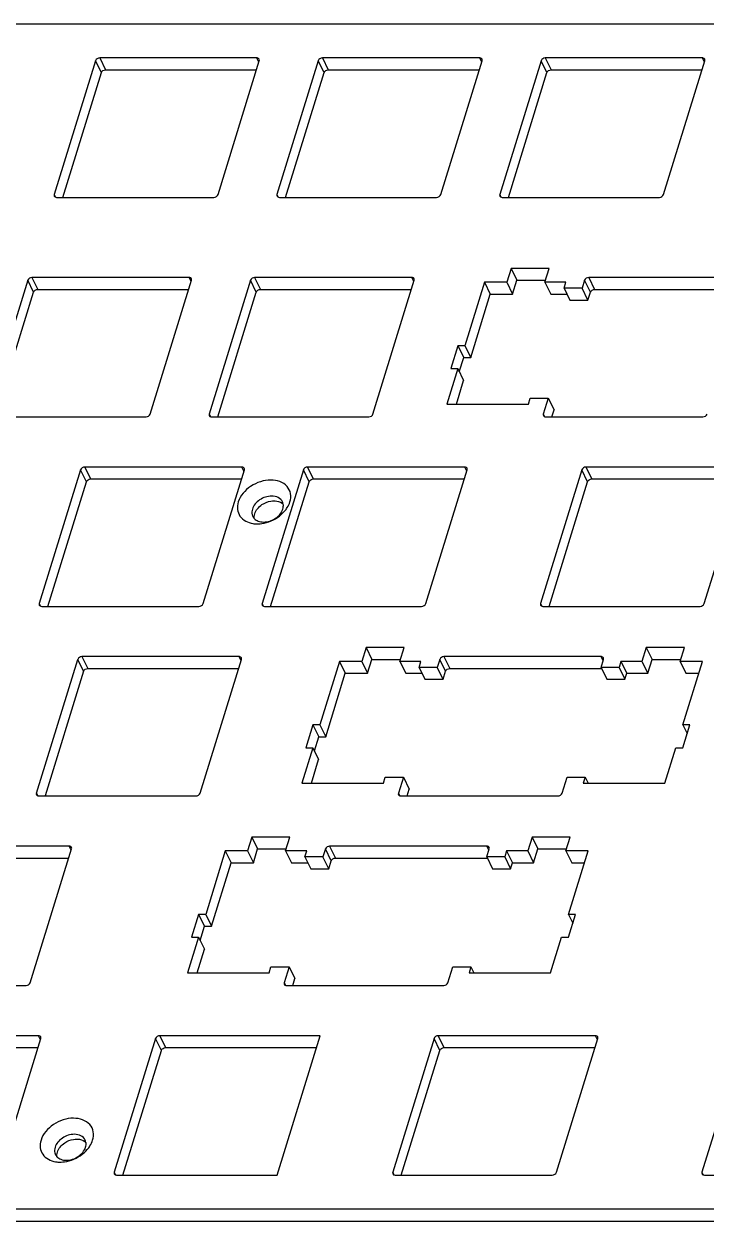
# Model space of a CAD drawing. Header units: millimetres. Extents: x 1786 to 2809, y 1192 to 1909.
# Drawn here: x 2569.2 to 2622.8, y 1702.9 to 1796.9 of the extents above; entities that cross this region are included whole.
import ezdxf

# ---------------------------------------------------------------- set-up
doc = ezdxf.new("R2010")
doc.units = ezdxf.units.MM
doc.header["$LTSCALE"] = 32.67
doc.layers.get('0').update_dxf_attribs({"linetype": 'CONTINUOUS'})

msp = doc.modelspace()

# ---------------------------------------------------------------- linework, layer by layer
at = {"color": 7, "linetype": 'Continuous'}
for p, q in [((2382.47634, 1796.87515), (2698.95381, 1796.87515)), ((2574.83184, 1793.98468), (2571.58573, 1783.48026)), ((2575.2894, 1793.05226), (2574.83184, 1793.98468)), ((2587.50894, 1794.20401), (2575.15751, 1794.20401)), ((2575.15751, 1794.20401), (2575.61508, 1793.2716)), ((2584.45295, 1783.48026), (2587.69906, 1793.98468)), ((2587.66719, 1793.88154), (2587.50894, 1794.20401)), ((2592.332, 1793.98468), (2589.08589, 1783.48026)), ((2592.78956, 1793.05226), (2592.332, 1793.98468)), ((2605.0091, 1794.20401), (2592.65767, 1794.20401)), ((2592.65767, 1794.20401), (2593.11524, 1793.2716)), ((2601.95311, 1783.48026), (2605.19922, 1793.98468)), ((2605.16735, 1793.88154), (2605.0091, 1794.20401)), ((2609.83216, 1793.98468), (2606.58605, 1783.48026)), ((2610.28972, 1793.05226), (2609.83216, 1793.98468)), ((2622.50926, 1794.20401), (2610.15783, 1794.20401)), ((2610.15783, 1794.20401), (2610.6154, 1793.2716)), ((2619.45327, 1783.48026), (2622.69938, 1793.98468)), ((2622.66751, 1793.88154), (2622.50926, 1794.20401)), ((2572.26365, 1783.26093), (2575.2894, 1793.05226)), ((2575.61508, 1793.2716), (2587.4787, 1793.2716)), ((2589.76381, 1783.26093), (2592.78956, 1793.05226)), ((2593.11524, 1793.2716), (2604.97886, 1793.2716)), ((2607.26397, 1783.26093), (2610.28972, 1793.05226)), ((2610.6154, 1793.2716), (2622.47902, 1793.2716)), ((2571.58573, 1783.48026), (2571.68118, 1783.28576)), ((2571.77585, 1783.26093), (2584.12728, 1783.26093)), ((2589.08589, 1783.48026), (2589.18134, 1783.28576)), ((2589.27601, 1783.26093), (2601.62744, 1783.26093)), ((2606.58605, 1783.48026), (2606.6815, 1783.28576)), ((2606.77617, 1783.26093), (2619.12759, 1783.26093)), ((2607.47544, 1777.68494), (2607.13655, 1776.58828)), ((2610.46889, 1777.68494), (2607.47544, 1777.68494)), ((2607.47544, 1777.68494), (2607.93301, 1776.75252)), ((2610.13, 1776.58828), (2610.46889, 1777.68494)), ((2569.50557, 1776.74886), (2566.25946, 1766.24445)), ((2569.96313, 1775.81645), (2569.50557, 1776.74886)), ((2582.18267, 1776.96819), (2569.83124, 1776.96819)), ((2569.83124, 1776.96819), (2570.28881, 1776.03578)), ((2579.12668, 1766.24445), (2582.37279, 1776.74886)), ((2582.34092, 1776.64572), (2582.18267, 1776.96819)), ((2587.00573, 1776.74886), (2583.75962, 1766.24445)), ((2587.46329, 1775.81645), (2587.00573, 1776.74886)), ((2599.68283, 1776.96819), (2587.3314, 1776.96819)), ((2587.3314, 1776.96819), (2587.78897, 1776.03578)), ((2596.62684, 1766.24445), (2599.87295, 1776.74886)), ((2599.84108, 1776.64572), (2599.68283, 1776.96819)), ((2605.38653, 1776.58828), (2603.84941, 1771.61415)), ((2607.13655, 1776.58828), (2605.38653, 1776.58828)), ((2605.38653, 1776.58828), (2605.8441, 1775.65586)), ((2607.13655, 1776.58828), (2607.59411, 1775.65586)), ((2607.59411, 1775.65586), (2607.93301, 1776.75252)), ((2607.93301, 1776.75252), (2610.13, 1776.75252)), ((2611.78791, 1776.58828), (2610.13, 1776.58828)), ((2610.13, 1776.58828), (2610.58756, 1775.65586)), ((2611.64267, 1776.11828), (2611.78791, 1776.58828)), ((2613.25597, 1776.74886), (2613.0611, 1776.11828)), ((2613.71353, 1775.81645), (2613.25597, 1776.74886)), ((2625.93307, 1776.96819), (2613.58164, 1776.96819)), ((2613.58164, 1776.96819), (2614.0392, 1776.03578)), ((2566.93738, 1766.02512), (2569.96313, 1775.81645)), ((2570.28881, 1776.03578), (2582.15243, 1776.03578)), ((2584.43754, 1766.02512), (2587.46329, 1775.81645)), ((2587.78897, 1776.03578), (2599.65259, 1776.03578)), ((2604.30698, 1770.68174), (2605.8441, 1775.65586)), ((2605.8441, 1775.65586), (2607.59411, 1775.65586)), ((2610.58756, 1775.65586), (2611.86959, 1775.65586)), ((2613.0611, 1776.11828), (2611.64267, 1776.11828)), ((2611.64267, 1776.11828), (2612.10023, 1775.18587)), ((2613.51867, 1775.18587), (2613.0611, 1776.11828)), ((2613.51867, 1775.18587), (2613.71353, 1775.81645)), ((2614.0392, 1776.03578), (2625.92832, 1776.03578)), ((2612.10023, 1775.18587), (2613.51867, 1775.18587)), ((2603.29678, 1771.61415), (2602.74002, 1769.8125)), ((2603.84941, 1771.61415), (2603.29678, 1771.61415)), ((2603.29678, 1771.61415), (2603.75434, 1770.68174)), ((2603.84941, 1771.61415), (2604.30698, 1770.68174)), ((2603.41113, 1769.5711), (2603.75434, 1770.68174)), ((2603.75434, 1770.68174), (2604.30698, 1770.68174)), ((2603.29266, 1769.8125), (2602.43333, 1767.03169)), ((2602.74002, 1769.8125), (2603.29266, 1769.8125)), ((2603.29266, 1769.8125), (2603.75022, 1768.88009)), ((2603.17903, 1767.03169), (2603.75022, 1768.88009)), ((2608.8347, 1767.03169), (2608.97994, 1767.50169)), ((2608.97994, 1767.50169), (2610.39837, 1767.50169)), ((2610.39837, 1767.50169), (2610.00986, 1766.24445)), ((2610.39837, 1767.50169), (2610.85594, 1766.56927)), ((2583.75962, 1766.24445), (2583.85507, 1766.04994)), ((2602.43333, 1767.03169), (2608.8347, 1767.03169)), ((2610.00986, 1766.24445), (2610.10531, 1766.04994)), ((2610.68778, 1766.02512), (2610.85594, 1766.56927)), ((2566.44958, 1766.02512), (2578.80101, 1766.02512)), ((2583.94974, 1766.02512), (2596.30116, 1766.02512)), ((2610.19998, 1766.02512), (2622.5514, 1766.02512)), ((2573.65639, 1761.86565), (2570.41028, 1751.36124)), ((2574.11395, 1760.93324), (2573.65639, 1761.86565)), ((2586.33349, 1762.08498), (2573.98206, 1762.08498)), ((2573.98206, 1762.08498), (2574.43963, 1761.15257)), ((2583.2775, 1751.36124), (2586.52361, 1761.86565)), ((2586.49174, 1761.76251), (2586.33349, 1762.08498)), ((2591.15655, 1761.86565), (2587.91044, 1751.36124)), ((2591.61411, 1760.93324), (2591.15655, 1761.86565)), ((2603.83365, 1762.08498), (2591.48222, 1762.08498)), ((2591.48222, 1762.08498), (2591.93979, 1761.15257)), ((2600.77766, 1751.36124), (2604.02377, 1761.86565)), ((2603.9919, 1761.76251), (2603.83365, 1762.08498)), ((2613.03175, 1761.86565), (2609.78564, 1751.36124)), ((2613.48931, 1760.93324), (2613.03175, 1761.86565)), ((2625.70885, 1762.08498), (2613.35742, 1762.08498)), ((2613.35742, 1762.08498), (2613.81498, 1761.15257)), ((2622.65286, 1751.36124), (2625.89897, 1761.86565)), ((2571.0882, 1751.1419), (2574.11395, 1760.93324)), ((2574.43963, 1761.15257), (2586.30325, 1761.15257)), ((2588.58836, 1751.1419), (2591.61411, 1760.93324)), ((2591.93979, 1761.15257), (2603.80341, 1761.15257)), ((2610.46356, 1751.1419), (2613.48931, 1760.93324)), ((2613.81498, 1761.15257), (2625.67861, 1761.15257)), ((2570.41028, 1751.36124), (2570.50573, 1751.16673)), ((2570.6004, 1751.1419), (2582.95183, 1751.1419)), ((2587.91044, 1751.36124), (2588.00589, 1751.16673)), ((2588.10056, 1751.1419), (2600.45198, 1751.1419)), ((2609.78564, 1751.36124), (2609.88109, 1751.16673)), ((2609.97575, 1751.1419), (2622.32718, 1751.1419)), ((2596.0848, 1747.91851), (2595.74591, 1746.82186)), ((2599.07825, 1747.91851), (2596.0848, 1747.91851)), ((2596.0848, 1747.91851), (2596.54236, 1746.9861)), ((2598.73935, 1746.82186), (2599.07825, 1747.91851)), ((2618.09816, 1747.91851), (2617.75926, 1746.82186)), ((2621.0916, 1747.91851), (2618.09816, 1747.91851)), ((2618.09816, 1747.91851), (2618.55572, 1746.9861)), ((2620.75271, 1746.82186), (2621.0916, 1747.91851)), ((2570.18606, 1736.47803), (2573.43217, 1746.98244)), ((2573.88973, 1746.05002), (2573.43217, 1746.98244)), ((2586.10927, 1747.20177), (2573.75784, 1747.20177)), ((2573.75784, 1747.20177), (2574.21541, 1746.26936)), ((2583.05328, 1736.47803), (2586.29939, 1746.98244)), ((2586.26752, 1746.8793), (2586.10927, 1747.20177)), ((2593.99589, 1746.82186), (2592.45877, 1741.84773)), ((2595.74591, 1746.82186), (2593.99589, 1746.82186)), ((2593.99589, 1746.82186), (2594.45345, 1745.88944)), ((2595.74591, 1746.82186), (2596.20347, 1745.88944)), ((2596.20347, 1745.88944), (2596.54236, 1746.9861)), ((2596.54236, 1746.9861), (2598.73935, 1746.9861)), ((2600.39726, 1746.82186), (2598.73935, 1746.82186)), ((2598.73935, 1746.82186), (2599.19692, 1745.88944)), ((2600.25202, 1746.35186), (2600.39726, 1746.82186)), ((2601.86993, 1746.98244), (2601.67506, 1746.35186)), ((2602.32749, 1746.05002), (2601.86993, 1746.98244)), ((2614.54703, 1747.20177), (2602.1956, 1747.20177)), ((2602.1956, 1747.20177), (2602.65316, 1746.26936)), ((2614.54228, 1746.35186), (2614.73715, 1746.98244)), ((2614.70528, 1746.8793), (2614.54703, 1747.20177)), ((2616.10135, 1746.82186), (2615.95611, 1746.35186)), ((2617.75926, 1746.82186), (2616.10135, 1746.82186)), ((2616.10135, 1746.82186), (2616.55892, 1745.88944)), ((2617.75926, 1746.82186), (2618.21683, 1745.88944)), ((2618.21683, 1745.88944), (2618.55572, 1746.9861)), ((2618.55572, 1746.9861), (2620.75271, 1746.9861)), ((2622.50273, 1746.82186), (2620.75271, 1746.82186)), ((2620.75271, 1746.82186), (2621.21027, 1745.88944)), ((2620.96561, 1741.84773), (2622.50273, 1746.82186)), ((2573.88973, 1746.05002), (2570.86398, 1736.25869)), ((2574.21541, 1746.26936), (2586.07903, 1746.26936)), ((2592.91633, 1740.91532), (2594.45345, 1745.88944)), ((2594.45345, 1745.88944), (2596.20347, 1745.88944)), ((2599.19692, 1745.88944), (2600.47895, 1745.88944)), ((2601.67506, 1746.35186), (2600.25202, 1746.35186)), ((2600.25202, 1746.35186), (2600.70959, 1745.41945)), ((2602.13263, 1745.41945), (2601.67506, 1746.35186)), ((2602.13263, 1745.41945), (2602.32749, 1746.05002)), ((2602.65316, 1746.26936), (2614.54228, 1746.26936)), ((2615.95611, 1746.35186), (2614.54228, 1746.35186)), ((2614.54228, 1746.35186), (2614.99985, 1745.41945)), ((2615.95611, 1746.35186), (2616.41368, 1745.41945)), ((2616.41368, 1745.41945), (2616.55892, 1745.88944)), ((2616.55892, 1745.88944), (2618.21683, 1745.88944)), ((2621.21027, 1745.88944), (2622.21459, 1745.88944)), ((2600.70959, 1745.41945), (2602.13263, 1745.41945)), ((2614.99985, 1745.41945), (2616.41368, 1745.41945)), ((2591.90613, 1741.84773), (2591.34938, 1740.04608)), ((2592.45877, 1741.84773), (2591.90613, 1741.84773)), ((2591.90613, 1741.84773), (2592.36369, 1740.91532)), ((2592.45877, 1741.84773), (2592.91633, 1740.91532)), ((2620.96149, 1740.04608), (2621.51824, 1741.84773)), ((2621.51824, 1741.84773), (2620.96561, 1741.84773)), ((2620.96561, 1741.84773), (2621.3047, 1741.15672)), ((2592.02048, 1739.80467), (2592.36369, 1740.91532)), ((2592.36369, 1740.91532), (2592.91633, 1740.91532)), ((2591.90202, 1740.04608), (2591.04268, 1737.26527)), ((2591.34938, 1740.04608), (2591.90202, 1740.04608)), ((2591.90202, 1740.04608), (2592.35958, 1739.11366)), ((2619.54952, 1737.26527), (2620.40885, 1740.04608)), ((2620.40885, 1740.04608), (2620.96149, 1740.04608)), ((2591.78838, 1737.26527), (2592.35958, 1739.11366)), ((2591.04268, 1737.26527), (2597.44405, 1737.26527)), ((2597.44405, 1737.26527), (2597.58929, 1737.73526)), ((2597.58929, 1737.73526), (2599.01233, 1737.73526)), ((2599.01233, 1737.73526), (2598.62382, 1736.47803)), ((2599.01233, 1737.73526), (2599.4699, 1736.80285)), ((2611.49104, 1736.47803), (2611.87956, 1737.73526)), ((2611.87956, 1737.73526), (2613.29338, 1737.73526)), ((2613.29338, 1737.73526), (2613.14814, 1737.26527)), ((2613.14814, 1737.26527), (2619.54952, 1737.26527)), ((2613.29338, 1737.73526), (2613.52402, 1737.26527)), ((2570.18606, 1736.47803), (2570.28151, 1736.28352)), ((2570.37618, 1736.25869), (2582.7276, 1736.25869)), ((2598.62382, 1736.47803), (2598.71927, 1736.28352)), ((2598.81394, 1736.25869), (2611.16536, 1736.25869)), ((2599.30174, 1736.25869), (2599.4699, 1736.80285)), ((2572.75993, 1732.31856), (2560.4085, 1732.31856)), ((2572.91818, 1731.99609), (2572.75993, 1732.31856)), ((2587.1105, 1733.0353), (2586.77161, 1731.93865)), ((2590.10395, 1733.0353), (2587.1105, 1733.0353)), ((2587.1105, 1733.0353), (2587.56806, 1732.10289)), ((2589.76505, 1731.93865), (2590.10395, 1733.0353)), ((2605.57273, 1732.31856), (2593.2213, 1732.31856)), ((2593.2213, 1732.31856), (2593.67886, 1731.38614)), ((2605.73098, 1731.99609), (2605.57273, 1732.31856)), ((2609.12386, 1733.0353), (2608.78496, 1731.93865)), ((2612.1173, 1733.0353), (2609.12386, 1733.0353)), ((2609.12386, 1733.0353), (2609.58142, 1732.10289)), ((2611.77841, 1731.93865), (2612.1173, 1733.0353)), ((2560.86607, 1731.38614), (2572.72969, 1731.38614)), ((2569.70394, 1721.59481), (2572.95005, 1732.09923)), ((2585.02159, 1731.93865), (2583.48447, 1726.96452)), ((2586.77161, 1731.93865), (2585.02159, 1731.93865)), ((2585.02159, 1731.93865), (2585.47915, 1731.00623)), ((2586.77161, 1731.93865), (2587.22917, 1731.00623)), ((2587.22917, 1731.00623), (2587.56806, 1732.10289)), ((2587.56806, 1732.10289), (2589.76505, 1732.10289)), ((2591.42296, 1731.93865), (2589.76505, 1731.93865)), ((2589.76505, 1731.93865), (2590.22262, 1731.00623)), ((2591.27772, 1731.46865), (2591.42296, 1731.93865)), ((2592.70076, 1731.46865), (2591.27772, 1731.46865)), ((2591.27772, 1731.46865), (2591.73529, 1730.53623)), ((2592.89563, 1732.09923), (2592.70076, 1731.46865)), ((2593.15833, 1730.53623), (2592.70076, 1731.46865)), ((2593.35319, 1731.16681), (2592.89563, 1732.09923)), ((2593.67886, 1731.38614), (2605.56798, 1731.38614)), ((2605.56798, 1731.46865), (2605.76285, 1732.09923)), ((2606.98181, 1731.46865), (2605.56798, 1731.46865)), ((2605.56798, 1731.46865), (2606.02555, 1730.53623)), ((2607.12705, 1731.93865), (2606.98181, 1731.46865)), ((2606.98181, 1731.46865), (2607.43938, 1730.53623)), ((2608.78496, 1731.93865), (2607.12705, 1731.93865)), ((2607.12705, 1731.93865), (2607.58462, 1731.00623)), ((2608.78496, 1731.93865), (2609.24253, 1731.00623)), ((2609.24253, 1731.00623), (2609.58142, 1732.10289)), ((2609.58142, 1732.10289), (2611.77841, 1732.10289)), ((2613.52843, 1731.93865), (2611.77841, 1731.93865)), ((2611.77841, 1731.93865), (2612.23597, 1731.00623)), ((2611.99131, 1726.96452), (2613.52843, 1731.93865)), ((2583.94203, 1726.0321), (2585.47915, 1731.00623)), ((2585.47915, 1731.00623), (2587.22917, 1731.00623)), ((2590.22262, 1731.00623), (2591.50465, 1731.00623)), ((2591.73529, 1730.53623), (2593.15833, 1730.53623)), ((2593.15833, 1730.53623), (2593.35319, 1731.16681)), ((2606.02555, 1730.53623), (2607.43938, 1730.53623)), ((2607.43938, 1730.53623), (2607.58462, 1731.00623)), ((2607.58462, 1731.00623), (2609.24253, 1731.00623)), ((2612.23597, 1731.00623), (2613.24029, 1731.00623)), ((2582.93183, 1726.96452), (2582.37508, 1725.16287)), ((2583.48447, 1726.96452), (2582.93183, 1726.96452)), ((2582.93183, 1726.96452), (2583.38939, 1726.0321)), ((2583.48447, 1726.96452), (2583.94203, 1726.0321)), ((2611.98719, 1725.16287), (2612.54394, 1726.96452)), ((2612.54394, 1726.96452), (2611.99131, 1726.96452)), ((2611.99131, 1726.96452), (2612.3304, 1726.27351)), ((2583.04618, 1724.92146), (2583.38939, 1726.0321)), ((2583.38939, 1726.0321), (2583.94203, 1726.0321)), ((2582.92772, 1725.16287), (2582.06838, 1722.38206)), ((2582.37508, 1725.16287), (2582.92772, 1725.16287)), ((2582.92772, 1725.16287), (2583.38528, 1724.23045)), ((2610.57522, 1722.38206), (2611.43455, 1725.16287)), ((2611.43455, 1725.16287), (2611.98719, 1725.16287)), ((2582.81408, 1722.38206), (2583.38528, 1724.23045)), ((2582.06838, 1722.38206), (2588.46975, 1722.38206)), ((2588.46975, 1722.38206), (2588.61499, 1722.85205)), ((2588.61499, 1722.85205), (2590.03803, 1722.85205)), ((2590.03803, 1722.85205), (2589.64952, 1721.59481)), ((2590.03803, 1722.85205), (2590.4956, 1721.91964)), ((2602.51674, 1721.59481), (2602.90526, 1722.85205)), ((2602.90526, 1722.85205), (2604.31908, 1722.85205)), ((2604.31908, 1722.85205), (2604.17384, 1722.38206)), ((2604.17384, 1722.38206), (2610.57522, 1722.38206)), ((2604.31908, 1722.85205), (2604.54972, 1722.38206)), ((2557.02684, 1721.37548), (2569.37827, 1721.37548)), ((2589.64952, 1721.59481), (2589.74497, 1721.40031)), ((2589.83964, 1721.37548), (2602.19106, 1721.37548)), ((2590.32744, 1721.37548), (2590.4956, 1721.91964)), ((2570.34819, 1717.43535), (2557.73887, 1717.43535)), ((2570.50644, 1717.11288), (2570.34819, 1717.43535)), ((2592.48129, 1717.43535), (2579.87196, 1717.43535)), ((2579.87196, 1717.43535), (2580.32953, 1716.50293)), ((2589.09962, 1706.49227), (2592.48129, 1717.43535)), ((2614.09859, 1717.43535), (2601.74716, 1717.43535)), ((2601.74716, 1717.43535), (2602.20472, 1716.50293)), ((2614.25683, 1717.11288), (2614.09859, 1717.43535)), ((2558.19643, 1716.50293), (2570.31795, 1716.50293)), ((2567.2922, 1706.7116), (2570.53831, 1717.21602)), ((2579.54629, 1717.21602), (2576.30018, 1706.7116)), ((2580.00385, 1716.2836), (2579.54629, 1717.21602)), ((2580.32953, 1716.50293), (2592.19315, 1716.50293)), ((2601.42149, 1717.21602), (2598.17538, 1706.7116)), ((2601.87905, 1716.2836), (2601.42149, 1717.21602)), ((2602.20472, 1716.50293), (2614.06835, 1716.50293)), ((2611.0426, 1706.7116), (2614.28871, 1717.21602)), ((2625.71447, 1717.21602), (2622.46836, 1706.7116)), ((2576.9781, 1706.49227), (2580.00385, 1716.2836)), ((2598.8533, 1706.49227), (2601.87905, 1716.2836)), ((2576.30018, 1706.7116), (2576.39563, 1706.51709)), ((2576.4903, 1706.49227), (2589.09962, 1706.49227)), ((2598.17538, 1706.7116), (2598.27083, 1706.51709)), ((2598.36549, 1706.49227), (2610.71692, 1706.49227)), ((2622.46836, 1706.7116), (2622.56381, 1706.51709)), ((2622.65848, 1706.49227), (2635.00991, 1706.49227)), ((2670.19625, 1703.81564), (2353.71877, 1703.81564)), ((2354.17633, 1702.88323), (2670.65381, 1702.88323))]:
    msp.add_line(p, q, dxfattribs=at)
for centre, radius, start, end in [((2587.79765, 1758.51298), 0.68567, 194.1777883, 220.9307357), ((2587.81734, 1758.52986), 0.71144, 220.9239856, 223.5401171), ((2587.52601, 1759.73948), 2.1188, 261.0953886, 265.4470172), ((2572.29885, 1708.40355), 0.68567, 194.1777883, 220.9307358), ((2572.31854, 1708.42043), 0.71144, 220.9239856, 223.5401171), ((2572.02721, 1709.63005), 2.1188, 261.0953888, 265.4470172)]:
    msp.add_arc(centre, radius, start, end, dxfattribs=at)
for points in [[(2575.15751, 1794.20401), (2575.02663, 1794.20401), (2574.87048, 1794.10973), (2574.83184, 1793.98468)], [(2587.69906, 1793.98468), (2587.71122, 1794.02402), (2587.71066, 1794.07106), (2587.69256, 1794.10805)], [(2592.65767, 1794.20401), (2592.52679, 1794.20401), (2592.37064, 1794.10973), (2592.332, 1793.98468)], [(2605.19922, 1793.98468), (2605.21138, 1794.02402), (2605.21082, 1794.07106), (2605.19272, 1794.10805)], [(2610.15783, 1794.20401), (2610.02695, 1794.20401), (2609.8708, 1794.10973), (2609.83216, 1793.98468)], [(2622.69938, 1793.98468), (2622.71154, 1794.02402), (2622.71097, 1794.07106), (2622.69288, 1794.10805)], [(2575.2894, 1793.05226), (2575.32804, 1793.17731), (2575.4842, 1793.2716), (2575.61508, 1793.2716)], [(2592.78956, 1793.05226), (2592.8282, 1793.17731), (2592.98435, 1793.2716), (2593.11524, 1793.2716)], [(2610.28972, 1793.05226), (2610.32836, 1793.17731), (2610.48451, 1793.2716), (2610.6154, 1793.2716)], [(2571.58573, 1783.48026), (2571.57357, 1783.44092), (2571.57413, 1783.39389), (2571.59223, 1783.3569)], [(2571.59223, 1783.3569), (2571.60476, 1783.33129), (2571.62591, 1783.30903), (2571.65008, 1783.29391)], [(2571.65008, 1783.29391), (2571.68682, 1783.27093), (2571.73251, 1783.26093), (2571.77585, 1783.26093)], [(2584.12728, 1783.26093), (2584.25816, 1783.26093), (2584.41431, 1783.35522), (2584.45295, 1783.48026)], [(2589.08589, 1783.48026), (2589.07373, 1783.44092), (2589.07429, 1783.39389), (2589.09239, 1783.3569)], [(2589.09239, 1783.3569), (2589.10492, 1783.33129), (2589.12607, 1783.30903), (2589.15024, 1783.29391)], [(2589.15024, 1783.29391), (2589.18698, 1783.27093), (2589.23267, 1783.26093), (2589.27601, 1783.26093)], [(2601.62744, 1783.26093), (2601.75832, 1783.26093), (2601.91447, 1783.35522), (2601.95311, 1783.48026)], [(2606.58605, 1783.48026), (2606.57389, 1783.44092), (2606.57445, 1783.39389), (2606.59255, 1783.3569)], [(2606.59255, 1783.3569), (2606.60508, 1783.33129), (2606.62623, 1783.30903), (2606.6504, 1783.29391)], [(2606.6504, 1783.29391), (2606.68714, 1783.27093), (2606.73283, 1783.26093), (2606.77617, 1783.26093)], [(2619.12759, 1783.26093), (2619.25848, 1783.26093), (2619.41463, 1783.35522), (2619.45327, 1783.48026)], [(2569.83124, 1776.96819), (2569.70036, 1776.96819), (2569.54421, 1776.87391), (2569.50557, 1776.74886)], [(2582.37279, 1776.74886), (2582.38495, 1776.78821), (2582.38439, 1776.83524), (2582.36629, 1776.87223)], [(2587.3314, 1776.96819), (2587.20052, 1776.96819), (2587.04437, 1776.87391), (2587.00573, 1776.74886)], [(2599.87295, 1776.74886), (2599.88511, 1776.78821), (2599.88454, 1776.83524), (2599.86645, 1776.87223)], [(2613.58164, 1776.96819), (2613.45076, 1776.96819), (2613.29461, 1776.87391), (2613.25597, 1776.74886)], [(2569.96313, 1775.81645), (2570.00177, 1775.94149), (2570.15793, 1776.03578), (2570.28881, 1776.03578)], [(2587.46329, 1775.81645), (2587.50193, 1775.94149), (2587.65808, 1776.03578), (2587.78897, 1776.03578)], [(2613.71353, 1775.81645), (2613.75217, 1775.94149), (2613.90832, 1776.03578), (2614.0392, 1776.03578)], [(2578.80101, 1766.02512), (2578.93189, 1766.02512), (2579.08804, 1766.1194), (2579.12668, 1766.24445)], [(2583.75962, 1766.24445), (2583.74746, 1766.2051), (2583.74802, 1766.15807), (2583.76612, 1766.12108)], [(2583.76612, 1766.12108), (2583.77865, 1766.09547), (2583.7998, 1766.07321), (2583.82397, 1766.0581)], [(2596.30116, 1766.02512), (2596.43205, 1766.02512), (2596.5882, 1766.1194), (2596.62684, 1766.24445)], [(2610.00986, 1766.24445), (2609.9977, 1766.2051), (2609.99826, 1766.15807), (2610.01636, 1766.12108)], [(2610.01636, 1766.12108), (2610.02888, 1766.09547), (2610.05004, 1766.07321), (2610.07421, 1766.0581)], [(2622.5514, 1766.02512), (2622.68229, 1766.02512), (2622.83844, 1766.1194), (2622.87708, 1766.24445)], [(2583.82397, 1766.0581), (2583.86071, 1766.03511), (2583.9064, 1766.02512), (2583.94974, 1766.02512)], [(2610.07421, 1766.0581), (2610.11095, 1766.03511), (2610.15663, 1766.02512), (2610.19998, 1766.02512)], [(2573.98206, 1762.08498), (2573.85118, 1762.08498), (2573.69503, 1761.9907), (2573.65639, 1761.86565)], [(2586.52361, 1761.86565), (2586.53577, 1761.90499), (2586.53521, 1761.95203), (2586.51711, 1761.98902)], [(2591.48222, 1762.08498), (2591.35134, 1762.08498), (2591.19519, 1761.9907), (2591.15655, 1761.86565)], [(2604.02377, 1761.86565), (2604.03593, 1761.90499), (2604.03536, 1761.95203), (2604.01727, 1761.98902)], [(2613.35742, 1762.08498), (2613.22654, 1762.08498), (2613.07039, 1761.9907), (2613.03175, 1761.86565)], [(2574.11395, 1760.93324), (2574.15259, 1761.05828), (2574.30874, 1761.15257), (2574.43963, 1761.15257)], [(2591.61411, 1760.93324), (2591.65275, 1761.05828), (2591.8089, 1761.15257), (2591.93979, 1761.15257)], [(2613.48931, 1760.93324), (2613.52795, 1761.05828), (2613.6841, 1761.15257), (2613.81498, 1761.15257)], [(2587.1516, 1758.78389), (2587.10837, 1758.644), (2587.097, 1758.48699), (2587.13287, 1758.34504)], [(2587.33462, 1758.41092), (2587.37852, 1758.55297), (2587.45509, 1758.68647), (2587.54784, 1758.80267)], [(2587.54784, 1758.80267), (2587.6492, 1758.92966), (2587.77324, 1759.04039), (2587.90805, 1759.1311)], [(2589.2846, 1758.23577), (2589.47685, 1758.38413), (2589.65256, 1758.55852), (2589.79654, 1758.75407)], [(2589.57564, 1759.17358), (2589.56444, 1759.23676), (2589.54427, 1759.29899), (2589.51599, 1759.35658)], [(2589.54636, 1758.78389), (2589.58482, 1758.90835), (2589.59838, 1759.04532), (2589.57564, 1759.17358)], [(2587.30192, 1758.04251), (2587.29447, 1758.09353), (2587.29252, 1758.14558), (2587.29542, 1758.19706)], [(2587.29542, 1758.19706), (2587.29951, 1758.26942), (2587.31323, 1758.34168), (2587.33462, 1758.41092)], [(2587.30162, 1758.03977), (2587.38368, 1757.95341), (2587.48921, 1757.88681), (2587.60003, 1757.84308)], [(2587.60003, 1757.84308), (2587.73681, 1757.7891), (2587.88725, 1757.76556), (2588.03429, 1757.76556)], [(2587.90194, 1757.64621), (2588.15041, 1757.68182), (2588.39572, 1757.75251), (2588.62661, 1757.85099)], [(2588.62661, 1757.85099), (2588.86032, 1757.95066), (2589.08345, 1758.08055), (2589.2846, 1758.23577)], [(2587.35782, 1757.62736), (2587.53872, 1757.61286), (2587.72229, 1757.62046), (2587.90194, 1757.64621)], [(2570.41028, 1751.36124), (2570.39812, 1751.32189), (2570.39868, 1751.27486), (2570.41678, 1751.23787)], [(2570.41678, 1751.23787), (2570.42931, 1751.21226), (2570.45046, 1751.19), (2570.47463, 1751.17488)], [(2570.47463, 1751.17488), (2570.51137, 1751.1519), (2570.55706, 1751.1419), (2570.6004, 1751.1419)], [(2582.95183, 1751.1419), (2583.08271, 1751.1419), (2583.23886, 1751.23619), (2583.2775, 1751.36124)], [(2587.91044, 1751.36124), (2587.89828, 1751.32189), (2587.89884, 1751.27486), (2587.91694, 1751.23787)], [(2587.91694, 1751.23787), (2587.92947, 1751.21226), (2587.95062, 1751.19), (2587.97479, 1751.17488)], [(2587.97479, 1751.17488), (2588.01153, 1751.1519), (2588.05722, 1751.1419), (2588.10056, 1751.1419)], [(2600.45198, 1751.1419), (2600.58287, 1751.1419), (2600.73902, 1751.23619), (2600.77766, 1751.36124)], [(2609.78564, 1751.36124), (2609.77348, 1751.32189), (2609.77404, 1751.27486), (2609.79214, 1751.23787)], [(2609.79214, 1751.23787), (2609.80466, 1751.21226), (2609.82582, 1751.19), (2609.84999, 1751.17488)], [(2609.84999, 1751.17488), (2609.88673, 1751.1519), (2609.93241, 1751.1419), (2609.97575, 1751.1419)], [(2622.32718, 1751.1419), (2622.45806, 1751.1419), (2622.61422, 1751.23619), (2622.65286, 1751.36124)], [(2573.75784, 1747.20177), (2573.62696, 1747.20177), (2573.47081, 1747.10749), (2573.43217, 1746.98244)], [(2586.29939, 1746.98244), (2586.31155, 1747.02178), (2586.31098, 1747.06882), (2586.29289, 1747.10581)], [(2602.1956, 1747.20177), (2602.06472, 1747.20177), (2601.90857, 1747.10749), (2601.86993, 1746.98244)], [(2614.73715, 1746.98244), (2614.74931, 1747.02178), (2614.74874, 1747.06882), (2614.73065, 1747.10581)], [(2573.88973, 1746.05002), (2573.92837, 1746.17507), (2574.08452, 1746.26936), (2574.21541, 1746.26936)], [(2602.32749, 1746.05002), (2602.36613, 1746.17507), (2602.52228, 1746.26936), (2602.65316, 1746.26936)], [(2570.18606, 1736.47803), (2570.1739, 1736.43868), (2570.17446, 1736.39165), (2570.19256, 1736.35466)], [(2570.19256, 1736.35466), (2570.20509, 1736.32905), (2570.22624, 1736.30679), (2570.25041, 1736.29167)], [(2570.25041, 1736.29167), (2570.28715, 1736.26869), (2570.33284, 1736.25869), (2570.37618, 1736.25869)], [(2582.7276, 1736.25869), (2582.85849, 1736.25869), (2583.01464, 1736.35298), (2583.05328, 1736.47803)], [(2598.62382, 1736.47803), (2598.61166, 1736.43868), (2598.61222, 1736.39165), (2598.63032, 1736.35466)], [(2598.63032, 1736.35466), (2598.64284, 1736.32905), (2598.664, 1736.30679), (2598.68817, 1736.29167)], [(2598.68817, 1736.29167), (2598.72491, 1736.26869), (2598.77059, 1736.25869), (2598.81394, 1736.25869)], [(2611.16536, 1736.25869), (2611.29625, 1736.25869), (2611.4524, 1736.35298), (2611.49104, 1736.47803)], [(2593.2213, 1732.31856), (2593.09042, 1732.31856), (2592.93427, 1732.22428), (2592.89563, 1732.09923)], [(2572.95005, 1732.09923), (2572.96221, 1732.13857), (2572.96165, 1732.1856), (2572.94355, 1732.22259)], [(2593.35319, 1731.16681), (2593.39183, 1731.29186), (2593.54798, 1731.38614), (2593.67886, 1731.38614)], [(2605.76285, 1732.09923), (2605.77501, 1732.13857), (2605.77444, 1732.1856), (2605.75635, 1732.22259)], [(2569.37827, 1721.37548), (2569.50915, 1721.37548), (2569.6653, 1721.46977), (2569.70394, 1721.59481)], [(2589.64952, 1721.59481), (2589.63736, 1721.55547), (2589.63792, 1721.50844), (2589.65602, 1721.47145)], [(2589.65602, 1721.47145), (2589.66854, 1721.44584), (2589.6897, 1721.42358), (2589.71387, 1721.40846)], [(2589.71387, 1721.40846), (2589.75061, 1721.38547), (2589.79629, 1721.37548), (2589.83964, 1721.37548)], [(2602.19106, 1721.37548), (2602.32195, 1721.37548), (2602.4781, 1721.46977), (2602.51674, 1721.59481)], [(2570.53831, 1717.21602), (2570.55047, 1717.25536), (2570.5499, 1717.30239), (2570.53181, 1717.33938)], [(2579.87196, 1717.43535), (2579.74108, 1717.43535), (2579.58493, 1717.34106), (2579.54629, 1717.21602)], [(2601.74716, 1717.43535), (2601.61628, 1717.43535), (2601.46013, 1717.34106), (2601.42149, 1717.21602)], [(2614.28871, 1717.21602), (2614.30087, 1717.25536), (2614.3003, 1717.30239), (2614.28221, 1717.33938)], [(2580.00385, 1716.2836), (2580.04249, 1716.40865), (2580.19864, 1716.50293), (2580.32953, 1716.50293)], [(2601.87905, 1716.2836), (2601.91769, 1716.40865), (2602.07384, 1716.50293), (2602.20472, 1716.50293)], [(2572.04904, 1708.69325), (2572.1504, 1708.82024), (2572.27444, 1708.93097), (2572.40925, 1709.02168)], [(2574.07684, 1709.06416), (2574.06564, 1709.12733), (2574.04547, 1709.18956), (2574.0172, 1709.24715)], [(2574.04756, 1708.67447), (2574.08602, 1708.79892), (2574.09958, 1708.9359), (2574.07684, 1709.06416)], [(2571.6528, 1708.67447), (2571.60957, 1708.53458), (2571.5982, 1708.37757), (2571.63407, 1708.23561)], [(2571.80312, 1707.93309), (2571.79567, 1707.98411), (2571.79372, 1708.03616), (2571.79663, 1708.08764)], [(2571.79663, 1708.08764), (2571.80071, 1708.16), (2571.81443, 1708.23226), (2571.83583, 1708.3015)], [(2571.80282, 1707.93035), (2571.88488, 1707.84398), (2571.99041, 1707.77739), (2572.10123, 1707.73366)], [(2571.83583, 1708.3015), (2571.87972, 1708.44354), (2571.95629, 1708.57705), (2572.04904, 1708.69325)], [(2573.12781, 1707.74156), (2573.36153, 1707.84124), (2573.58465, 1707.97112), (2573.7858, 1708.12635)], [(2573.7858, 1708.12635), (2573.97805, 1708.2747), (2574.15376, 1708.4491), (2574.29774, 1708.64465)], [(2571.85902, 1707.51794), (2572.03992, 1707.50344), (2572.22349, 1707.51104), (2572.40314, 1707.53679)], [(2572.10123, 1707.73366), (2572.23801, 1707.67968), (2572.38845, 1707.65614), (2572.53549, 1707.65614)], [(2572.40314, 1707.53679), (2572.65162, 1707.5724), (2572.89692, 1707.64309), (2573.12781, 1707.74156)], [(2576.30018, 1706.7116), (2576.28802, 1706.67226), (2576.28858, 1706.62523), (2576.30668, 1706.58824)], [(2576.30668, 1706.58824), (2576.31921, 1706.56263), (2576.34036, 1706.54037), (2576.36453, 1706.52525)], [(2576.36453, 1706.52525), (2576.40127, 1706.50226), (2576.44696, 1706.49227), (2576.4903, 1706.49227)], [(2598.17538, 1706.7116), (2598.16322, 1706.67226), (2598.16378, 1706.62523), (2598.18188, 1706.58824)], [(2598.18188, 1706.58824), (2598.1944, 1706.56263), (2598.21556, 1706.54037), (2598.23973, 1706.52525)], [(2598.23973, 1706.52525), (2598.27647, 1706.50226), (2598.32215, 1706.49227), (2598.36549, 1706.49227)], [(2610.71692, 1706.49227), (2610.8478, 1706.49227), (2611.00396, 1706.58656), (2611.0426, 1706.7116)], [(2622.46836, 1706.7116), (2622.4562, 1706.67226), (2622.45676, 1706.62523), (2622.47486, 1706.58824)], [(2622.47486, 1706.58824), (2622.48739, 1706.56263), (2622.50854, 1706.54037), (2622.53271, 1706.52525)], [(2622.53271, 1706.52525), (2622.56945, 1706.50226), (2622.61514, 1706.49227), (2622.65848, 1706.49227)]]:
    msp.add_open_spline(points, degree=3, dxfattribs=at)
for points, knots in [([(2587.69256, 1794.10805), (2587.6702, 1794.15376), (2587.59925, 1794.19775), (2587.52902, 1794.20401), (2587.50894, 1794.20401)], [0, 0, 0, 0, 0.71707675, 1, 1, 1, 1]), ([(2605.19272, 1794.10805), (2605.17036, 1794.15376), (2605.09941, 1794.19775), (2605.02918, 1794.20401), (2605.0091, 1794.20401)], [0, 0, 0, 0, 0.71707675, 1, 1, 1, 1]), ([(2622.69288, 1794.10805), (2622.67052, 1794.15376), (2622.59957, 1794.19775), (2622.52934, 1794.20401), (2622.50926, 1794.20401)], [0, 0, 0, 0, 0.71707675, 1, 1, 1, 1]), ([(2582.36629, 1776.87223), (2582.34393, 1776.91794), (2582.27298, 1776.96193), (2582.20275, 1776.96819), (2582.18267, 1776.96819)], [0, 0, 0, 0, 0.71707675, 1, 1, 1, 1]), ([(2599.86645, 1776.87223), (2599.84409, 1776.91794), (2599.77314, 1776.96193), (2599.70291, 1776.96819), (2599.68283, 1776.96819)], [0, 0, 0, 0, 0.71707675, 1, 1, 1, 1]), ([(2586.51711, 1761.98902), (2586.49475, 1762.03473), (2586.4238, 1762.07872), (2586.35357, 1762.08498), (2586.33349, 1762.08498)], [0, 0, 0, 0, 0.71707675, 1, 1, 1, 1]), ([(2604.01727, 1761.98902), (2603.99491, 1762.03473), (2603.92396, 1762.07872), (2603.85373, 1762.08498), (2603.83365, 1762.08498)], [0, 0, 0, 0, 0.71707675, 1, 1, 1, 1]), ([(2590.10078, 1759.34334), (2590.16587, 1759.55398), (2590.21308, 1759.99829), (2589.81142, 1760.84102), (2588.77403, 1761.1531), (2587.77024, 1760.96709), (2586.78809, 1760.50105), (2586.20139, 1759.83936), (2586.04811, 1759.34334)], [0, 0, 0, 0, 0.11218091, 0.21721017, 0.45007797, 0.59024657, 0.73583685, 1, 1, 1, 1]), ([(2588.66366, 1759.80221), (2588.3353, 1759.80221), (2587.69792, 1759.59311), (2587.24218, 1759.077), (2587.1516, 1758.78389)], [0, 0, 0, 0, 0.51698181, 1, 1, 1, 1]), ([(2589.51599, 1759.35658), (2589.44786, 1759.49537), (2589.18546, 1759.74185), (2588.84262, 1759.80221), (2588.66366, 1759.80221)], [0, 0, 0, 0, 0.46351131, 1, 1, 1, 1]), ([(2586.04811, 1759.34334), (2585.9898, 1759.15466), (2585.94097, 1758.76277), (2586.21228, 1758.00459), (2586.81064, 1757.70713), (2587.19804, 1757.64621)], [0, 0, 0, 0, 0.25518902, 0.49322705, 1, 1, 1, 1]), ([(2587.90805, 1759.1311), (2588.11515, 1759.27047), (2588.43321, 1759.39998), (2588.7622, 1759.42895), (2588.842, 1759.42921)], [0, 0, 0, 0, 0.75776472, 1, 1, 1, 1]), ([(2588.03429, 1757.76556), (2588.36265, 1757.76556), (2589.00004, 1757.97467), (2589.45578, 1758.49078), (2589.54636, 1758.78389)], [0, 0, 0, 0, 0.51698181, 1, 1, 1, 1]), ([(2588.842, 1759.42921), (2588.91798, 1759.42946), (2589.19067, 1759.40984), (2589.46591, 1759.28429), (2589.59723, 1759.13549)], [0, 0, 0, 0, 0.27687325, 1, 1, 1, 1]), ([(2589.79654, 1758.75407), (2589.83084, 1758.80066), (2589.95542, 1758.98392), (2590.05242, 1759.18687), (2590.10078, 1759.34334)], [0, 0, 0, 0, 0.2610443, 1, 1, 1, 1]), ([(2586.29289, 1747.10581), (2586.27053, 1747.15152), (2586.19958, 1747.19551), (2586.12935, 1747.20177), (2586.10927, 1747.20177)], [0, 0, 0, 0, 0.71707675, 1, 1, 1, 1]), ([(2614.73065, 1747.10581), (2614.70828, 1747.15152), (2614.63734, 1747.19551), (2614.56711, 1747.20177), (2614.54703, 1747.20177)], [0, 0, 0, 0, 0.71707675, 1, 1, 1, 1]), ([(2572.94355, 1732.22259), (2572.92119, 1732.2683), (2572.85024, 1732.3123), (2572.78001, 1732.31856), (2572.75993, 1732.31856)], [0, 0, 0, 0, 0.71707675, 1, 1, 1, 1]), ([(2605.75635, 1732.22259), (2605.73399, 1732.2683), (2605.66304, 1732.3123), (2605.59281, 1732.31856), (2605.57273, 1732.31856)], [0, 0, 0, 0, 0.71707675, 1, 1, 1, 1]), ([(2570.53181, 1717.33938), (2570.50945, 1717.38509), (2570.4385, 1717.42909), (2570.36827, 1717.43535), (2570.34819, 1717.43535)], [0, 0, 0, 0, 0.71707675, 1, 1, 1, 1]), ([(2614.28221, 1717.33938), (2614.25984, 1717.38509), (2614.18889, 1717.42909), (2614.11867, 1717.43535), (2614.09859, 1717.43535)], [0, 0, 0, 0, 0.71707675, 1, 1, 1, 1]), ([(2574.60198, 1709.23392), (2574.66707, 1709.44456), (2574.71428, 1709.88887), (2574.31262, 1710.7316), (2573.27523, 1711.04368), (2572.27144, 1710.85767), (2571.28929, 1710.39163), (2570.70259, 1709.72994), (2570.54931, 1709.23392)], [0, 0, 0, 0, 0.11218091, 0.21721017, 0.45007797, 0.59024657, 0.73583685, 1, 1, 1, 1]), ([(2570.54931, 1709.23392), (2570.491, 1709.04524), (2570.44217, 1708.65335), (2570.71348, 1707.89517), (2571.31184, 1707.59771), (2571.69924, 1707.53679)], [0, 0, 0, 0, 0.25518902, 0.49322705, 1, 1, 1, 1]), ([(2573.16487, 1709.69279), (2572.83651, 1709.69279), (2572.19912, 1709.48368), (2571.74338, 1708.96758), (2571.6528, 1708.67447)], [0, 0, 0, 0, 0.51698181, 1, 1, 1, 1]), ([(2572.40925, 1709.02168), (2572.61635, 1709.16105), (2572.93441, 1709.29056), (2573.2634, 1709.31952), (2573.3432, 1709.31979)], [0, 0, 0, 0, 0.75776472, 1, 1, 1, 1]), ([(2574.0172, 1709.24715), (2573.94906, 1709.38595), (2573.68666, 1709.63243), (2573.34382, 1709.69279), (2573.16487, 1709.69279)], [0, 0, 0, 0, 0.46351131, 1, 1, 1, 1]), ([(2573.3432, 1709.31979), (2573.41918, 1709.32004), (2573.69188, 1709.30042), (2573.96712, 1709.17487), (2574.09843, 1709.02607)], [0, 0, 0, 0, 0.27687325, 1, 1, 1, 1]), ([(2574.29774, 1708.64465), (2574.33204, 1708.69124), (2574.45662, 1708.87449), (2574.55363, 1709.07745), (2574.60198, 1709.23392)], [0, 0, 0, 0, 0.2610443, 1, 1, 1, 1]), ([(2572.53549, 1707.65614), (2572.86385, 1707.65614), (2573.50124, 1707.86525), (2573.95698, 1708.38135), (2574.04756, 1708.67447)], [0, 0, 0, 0, 0.51698181, 1, 1, 1, 1])]:
    msp.add_open_spline(points, degree=3, knots=knots, dxfattribs=at)

doc.saveas('drawing.dxf')
